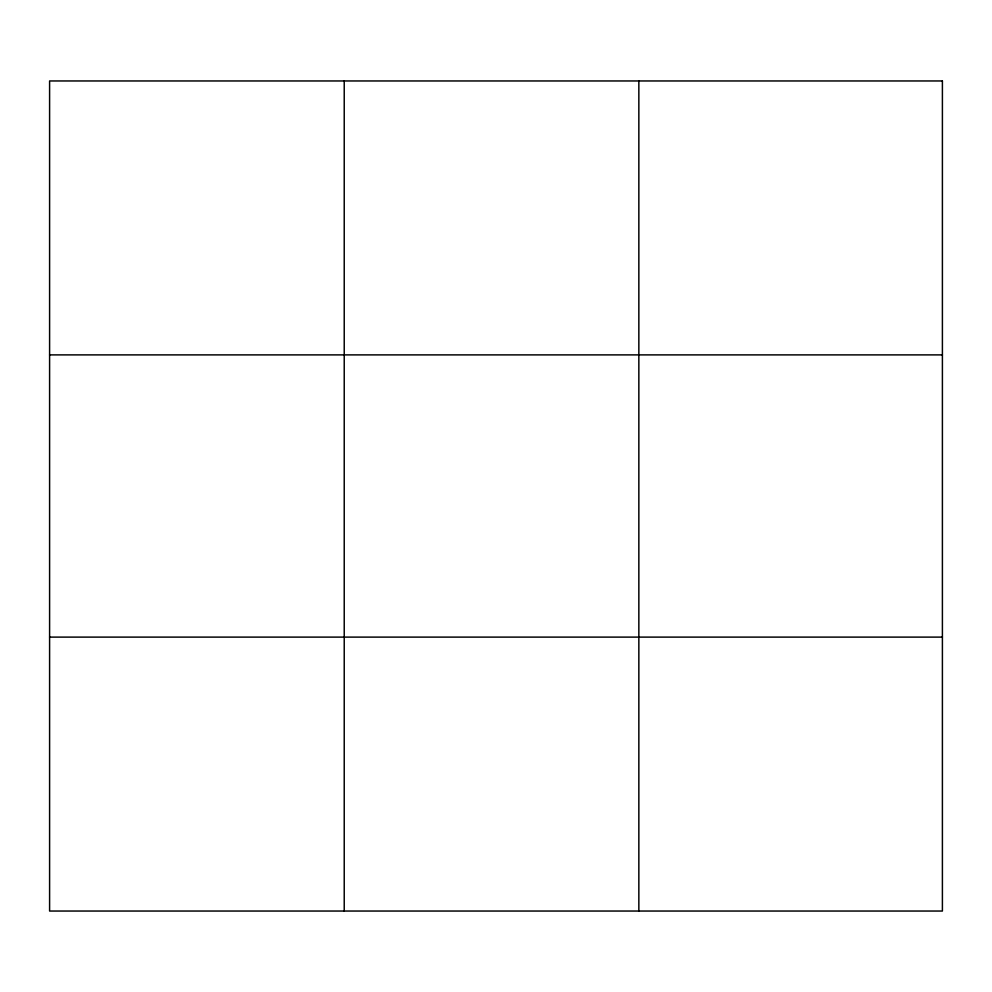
<?xml version="1.0" encoding="UTF-8"?>
<svg xmlns="http://www.w3.org/2000/svg" width="992" height="992" viewBox="0 0 992 992"><rect width="100%" height="100%" fill="white"/><g stroke="black" fill="none" stroke-linecap="round" stroke-linejoin="round"><path stroke-width="1.49" d="M344.224 911.04L344.224 80.96M638.848 911.04L638.848 80.96M49.6 354.888L942.4 354.888M49.6 637.112L942.4 637.112M942.4 80.96L942.4 911.04L49.6 911.04L49.6 80.96L942.4 80.96"/></g></svg>
